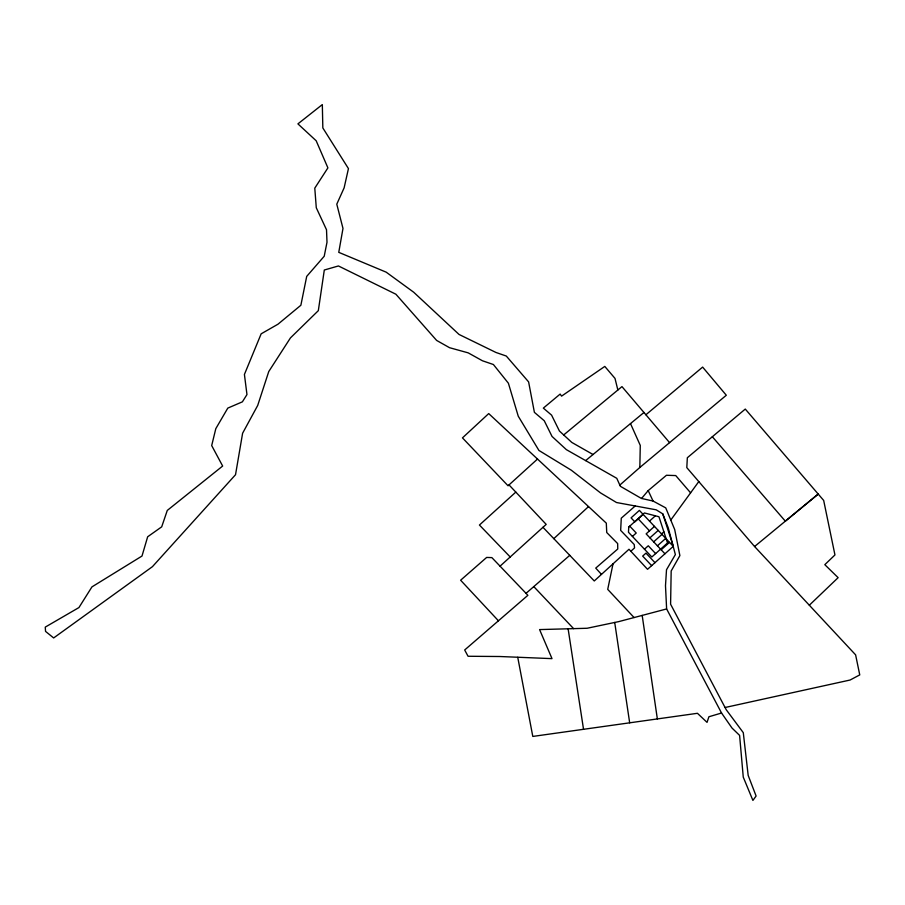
<?xml version="1.0" encoding="UTF-8"?>
<svg xmlns="http://www.w3.org/2000/svg" width="905" height="905" viewBox="0 0 905 905"><rect width="100%" height="100%" fill="white"/><g stroke="black" fill="none" stroke-linecap="round" stroke-linejoin="round"><path stroke-width="1.36" d="M619.823 485.08L639.835 467.478L640.276 445.418L630.502 423.597M613.024 563.849L607.719 589.37L634.077 617.549M670.775 520.047L698.796 481.584M641.566 498.451L648.195 490.601L666.453 475.272L675.741 475.566L690.594 492.829M809.33 605.219L838.132 577.662L824.817 564.675L834.953 554.946L823.674 500.431L745.279 409.071L687.336 457.738L686.805 467.625L754.578 546.518L855.61 654.847L859.75 674.892L850.1 680.028L725.063 707.506M553.815 538.645L588.522 506.585M630.864 551.281L634.552 547.91L634.213 544.516L620.66 530.398L621.271 518.169L635.22 505.963M537.513 459.05L508.056 485.781L462.466 437.873L488.711 413.585L606.305 523.147L606.735 532.525L617.663 543.577L617.753 549.007L595.739 568.102L601.463 574.381M498.44 620.796L460.622 580.218L486.652 557.435L491.868 557.616L500.058 566.168L546.19 524.391L515.816 492.105L479.435 525.036L510.205 556.971M643.195 514.357L634.846 521.868L631.079 517.864L639.383 510.386L673.252 546.36M632.414 536.439L636.226 533.022L629.756 526.156M649.519 521.088L655.39 515.805M654.496 526.371L646.147 533.86L664.937 553.781M649.914 537.853L658.229 530.398M644.462 549.188L648.274 545.783L655.639 553.589M661.566 533.882L663.874 531.801M653.67 541.835L661.985 534.391M657.426 545.817L665.741 538.385M661.182 549.799L669.496 542.378M500.058 566.168L526.043 593.329L569.765 555.331M645.899 414.773L702.631 367.091L726.308 395.247L639.835 467.478M563.691 434.954L621.961 386.605L669.576 442.635M585.648 460.6L643.953 412.488M754.578 546.518L818.222 494.062L785.336 521.167L712.337 436.742M721.545 713.016L666.623 608.941L665.492 585.727L666.51 569.743L675.379 554.573L668.184 527.638L662.754 513.859L656.204 509.82L616.509 502.524L600.513 492.897L571.327 470.215L538.928 450.452L518.248 416.187L508.395 383.222L493.406 364.523L482.433 360.767L468.224 352.871L449.547 347.701L436.629 340.427L395.881 294.216L338.425 265.957L324.307 270.018L318.322 310.664L290.46 337.893L268.751 371.559L257.71 405.429L242.608 433.235L235.526 474.718L152.436 566.666L53.655 637.946L45.555 631.396L45.25 627.12L78.939 607.56L91.948 586.893L141.995 556.043L147.662 536.778L161.701 526.834L167.278 510.431L222.653 466.041L211.691 445.565L215.809 428.653L227.8 408.11L242.393 401.831L246.963 394.569L244.418 374.444L261.16 333.821L277.971 324.205L300.867 305.257L306.705 276.387L324.216 256.251L326.999 242.269L326.513 229.757L316.286 207.765L314.782 188.15L327.904 167.878L316.184 140.773L297.915 123.872L322.327 104.584L322.836 127.944L348.448 168.602L344.126 187.855L336.784 204.168L342.984 228.433L338.764 252.348L386.186 272.167L413.676 292.213L459.027 334.443L495.951 352.464L506.302 356.05L528.611 381.899L534.391 412.341L544.256 420.735L552.027 436.436L566.36 449.638L616.769 478.304L620.378 486.302L641.306 498.395L653.059 501.042L665.741 507.875L674.689 529.538L679.881 555.613L671.171 570.987L670.594 604.212L726.251 709.758L743.288 732.665L748.175 775.393L756.105 796.027L752.903 800.416L743.254 777.101L739.6 735.392L732.009 728.05L721.545 713.016L708.898 716.76L707.043 722.371L697.438 713.298L532.796 736.432L517.739 657.29M666.623 608.941L618.805 621.599L587.119 628.262L539.584 629.586L552.005 658.636L499.809 656.51L468.043 656.261L464.684 649.982L527.864 595.332L526.043 593.329M593.035 454.514L571.802 442.432L559.426 431.018L551.586 415.135L543.339 408.11L560.161 394.071L561.564 396.13L604.8 366.423L615.004 378.414L617.855 390.021M542.977 527.298L594.257 580.965L628.998 549.267L647.539 569.313L673.331 546.292L662.754 513.859M651.668 565.636L642.663 556.1L645.978 553.136L654.982 562.672M533.78 586.598L573.6 628.636M638.206 518.848L649.507 530.85M509.017 484.91L515.816 492.105M648.195 490.601L653.059 501.042M568.114 628.794L583.533 729.306M614.71 622.459L629.676 722.824M642.177 615.411L657.358 718.932M628.749 527.061L628.477 532.264L651.826 556.994L667.517 542.966L658.953 516.744L644.439 512.954L628.749 527.061"/></g></svg>
